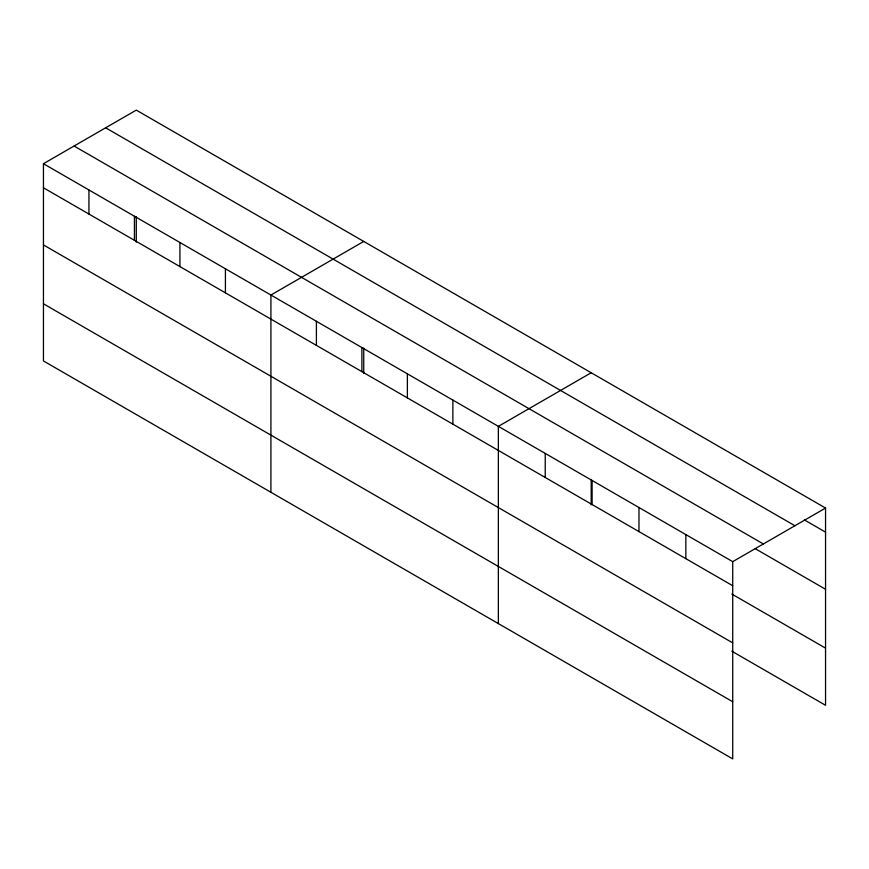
<?xml version="1.0" encoding="UTF-8"?>
<svg xmlns="http://www.w3.org/2000/svg" width="869" height="869" viewBox="0 0 869 869"><rect width="100%" height="100%" fill="white"/><g stroke="black" fill="none" stroke-linecap="round" stroke-linejoin="round"><path stroke-width="1.3" d="M43.45 163.709L732.719 561.656L732.719 758.887L43.45 360.95L43.45 163.709L136.281 110.113L825.55 508.05L825.55 705.291L731.807 651.174M363.742 241.43L270.911 295.026L270.911 492.267M591.202 372.758L498.361 426.353L498.361 623.584M732.719 561.656L825.55 508.05M804.455 519.955L825.55 532.132M105.649 127.797L794.918 525.745M74.082 146.025L763.351 543.961M755.248 548.687L825.55 589.269M43.45 187.791L732.719 585.728M731.807 594.027L825.55 648.144M43.45 244.928L732.719 642.875M43.45 303.802L732.719 701.75M685.847 534.587L685.847 558.669M638.976 507.529L638.976 531.611M592.104 480.47L592.104 504.552M591.202 479.395L591.202 504.824M545.232 453.412L545.232 477.494M452.868 400.088L452.868 424.159M407.376 373.822L407.376 397.904M363.742 348.078L363.742 373.496M361.895 347.557L361.895 371.639M316.403 321.291L316.403 345.373M225.419 268.771L225.419 292.842M179.926 242.505L179.926 266.577M136.281 216.75L136.281 242.179M134.434 216.24L134.434 240.311M88.942 189.974L88.942 214.046"/></g></svg>
